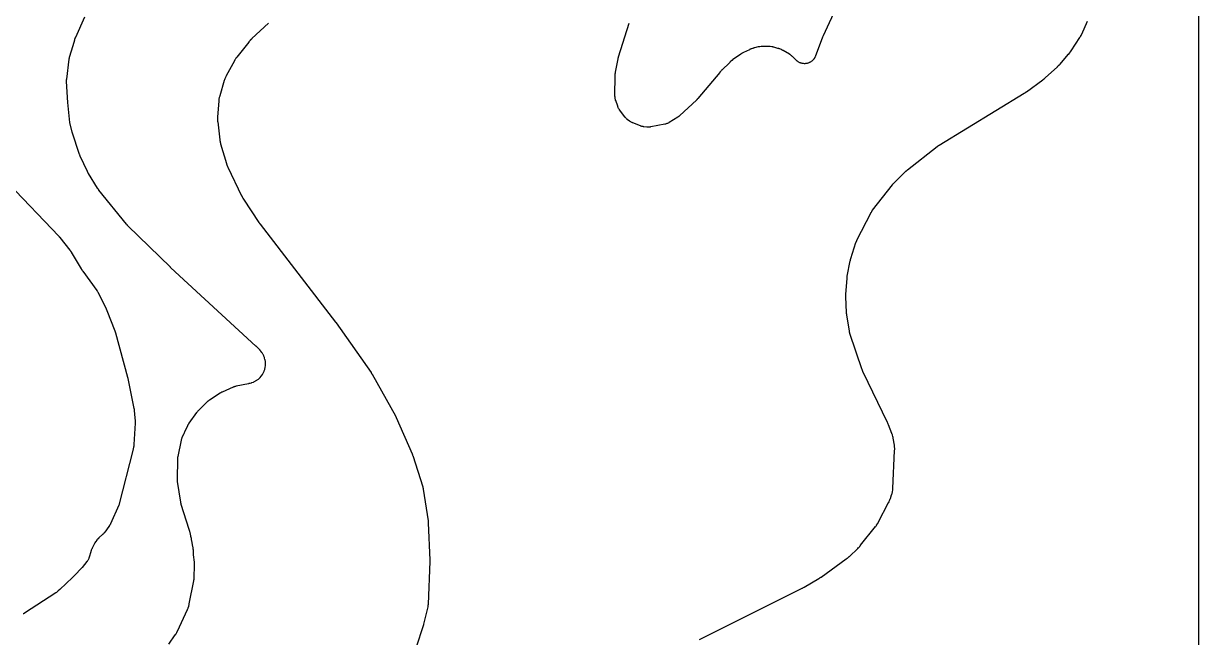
# Model space of a CAD drawing. Header units: millimetres. Extents: x 0 to 300, y 0 to 300.
# Drawn here: x 150.8 to 300.1, y 144 to 222.1 of the extents above; entities that cross this region are included whole.
import ezdxf

# ---------------------------------------------------------------- set-up
doc = ezdxf.new("R2010")
doc.units = ezdxf.units.MM
doc.layers.add('CUT', color=7, linetype='CONTINUOUS')

msp = doc.modelspace()

# ---------------------------------------------------------------- linework, layer by layer
at = {"layer": 'CUT'}
for points in [[(1.4375, 300.0625), (298.5625, 300.0625), (299.4478, 300.0625), (299.5212, 300.0589), (299.5794, 300.0503), (299.6365, 300.036), (299.6918, 300.0162), (299.745, 299.991), (299.7954, 299.9608), (299.8427, 299.9257), (299.8863, 299.8863), (299.9257, 299.8427), (299.9608, 299.7954), (299.991, 299.745), (300.0162, 299.6918), (300.036, 299.6365), (300.0503, 299.5794), (300.0589, 299.5212), (300.0625, 299.4478), (300.0625, 298.5625), (300.0625, 1.4375)], [(254.2053, 224.4233), (252.3815, 220.4851), (252.3766, 220.4742), (252.3452, 220.4028), (252.3405, 220.3917), (252.3029, 220.3012), (252.2984, 220.2901), (252.2699, 220.2174), (252.2657, 220.2062), (251.432, 217.9481), (251.416, 217.9078), (251.3849, 217.8346), (251.3472, 217.7566), (251.3196, 217.7058), (251.2746, 217.6318), (251.2422, 217.5839), (251.1902, 217.5145), (251.1534, 217.47), (251.095, 217.4059), (251.0541, 217.3652), (250.9898, 217.307), (250.9451, 217.2704), (250.8755, 217.2187), (250.8275, 217.1866), (250.7532, 217.1418), (250.7024, 217.1144), (250.6242, 217.0771), (250.5709, 217.0547), (250.4895, 217.025), (250.4343, 217.0079), (250.3504, 216.9862), (250.2938, 216.9744), (250.2082, 216.9609), (250.1508, 216.9546), (250.0642, 216.9494), (250.0065, 216.9487), (249.9198, 216.9519), (249.8623, 216.9567), (249.7763, 216.9682), (249.7195, 216.9786), (249.6351, 216.9983), (249.5795, 217.0141), (249.4974, 217.0418), (249.4436, 217.0629), (249.3645, 217.0984), (249.313, 217.1245), (249.2377, 217.1675), (249.189, 217.1985), (249.1181, 217.2485), (249.0726, 217.284), (249.0069, 217.3406), (248.9493, 217.3953), (248.9185, 217.4259), (248.9183, 217.4262), (248.9182, 217.4263), (248.9161, 217.4284), (248.8823, 217.4638), (248.8724, 217.4739), (248.5025, 217.8427), (248.4923, 217.8526), (248.4248, 217.9168), (248.4143, 217.9265), (248.3729, 217.9641), (248.3512, 217.9828), (248.2094, 218.0994), (248.1635, 218.1337), (248.0112, 218.2363), (247.9871, 218.2517), (247.9393, 218.2807), (247.9269, 218.288), (247.8462, 218.3344), (247.8337, 218.3413), (247.3096, 218.626), (247.2942, 218.634), (247.1936, 218.6849), (247.178, 218.6926), (247.1167, 218.7214), (247.0849, 218.7352), (246.8758, 218.8192), (246.8432, 218.8312), (246.779, 218.8527), (246.7625, 218.858), (246.6546, 218.8908), (246.6379, 218.8956), (246.1404, 219.0312), (246.1225, 219.0358), (246.0063, 219.0636), (245.9884, 219.0677), (245.9181, 219.0822), (245.8819, 219.0886), (245.6455, 219.1227), (245.609, 219.1269), (245.5375, 219.1328), (245.5192, 219.134), (245.3998, 219.1401), (245.3814, 219.1408), (244.9123, 219.1506), (244.8993, 219.1507), (244.8151, 219.1506), (244.8021, 219.1505), (244.7514, 219.1493), (244.7255, 219.1482), (244.5597, 219.1373), (244.5081, 219.1317), (244.3438, 219.1065), (244.3183, 219.102), (244.2685, 219.0922), (244.2559, 219.0895), (244.1736, 219.0714), (244.1609, 219.0684), (243.6573, 218.946), (243.642, 218.942), (243.5427, 218.9151), (243.5275, 218.9108), (243.4684, 218.893), (243.4383, 218.8831), (243.2448, 218.8138), (243.2153, 218.8023), (243.1583, 218.7785), (243.1438, 218.7722), (243.0501, 218.7299), (243.0357, 218.7233), (242.2721, 218.3548), (242.2718, 218.3547), (242.26, 218.3488), (242.1838, 218.31), (242.1721, 218.3039), (242.1274, 218.2798), (242.1047, 218.2669), (241.9586, 218.18), (241.9365, 218.1661), (241.8937, 218.1381), (241.8829, 218.1308), (241.8128, 218.0826), (241.8021, 218.0751), (240.8914, 217.4191), (240.8828, 217.4128), (240.8231, 217.3682), (240.8143, 217.3615), (240.7757, 217.3315), (240.7575, 217.3167), (240.6452, 217.2223), (240.6282, 217.2074), (240.5991, 217.181), (240.5913, 217.1737), (240.5377, 217.1233), (240.5291, 217.115), (239.5135, 216.1202), (239.503, 216.1096), (239.4357, 216.0403), (239.4255, 216.0295), (239.3432, 215.9405), (239.3332, 215.9294), (239.2694, 215.8569), (239.2598, 215.8456), (236.4951, 212.5401), (236.4863, 212.5297), (236.4655, 212.5055), (236.4564, 212.4952), (236.4454, 212.4827), (236.4362, 212.4726), (236.4146, 212.4491), (236.4053, 212.4391), (236.3887, 212.4215), (236.3792, 212.4116), (236.3569, 212.3887), (236.3473, 212.379), (236.3355, 212.3673), (236.3257, 212.3577), (236.3028, 212.3355), (236.2929, 212.3261), (234.199, 210.3648), (234.1912, 210.3577), (234.1783, 210.3458), (234.1464, 210.318), (234.0914, 210.2722), (234.0667, 210.2524), (234.064, 210.2503), (234.0386, 210.2314), (233.9805, 210.1896), (233.9456, 210.1657), (233.9309, 210.1561), (233.922, 210.1504), (232.8587, 209.4766), (232.8498, 209.471), (232.8419, 209.4662), (232.7902, 209.4365), (232.7136, 209.396), (232.6245, 209.3549), (232.5638, 209.3308), (232.4707, 209.2996), (232.3871, 209.2766), (232.3292, 209.2627), (232.3201, 209.2608), (232.3098, 209.2588), (230.5191, 208.9132), (230.5079, 208.9111), (230.4892, 208.9078), (230.4439, 208.9008), (230.3845, 208.8932), (230.3047, 208.8866), (230.2245, 208.8836), (230.1444, 208.8841), (230.0846, 208.8871), (230.039, 208.8906), (230.0201, 208.8926), (230.0087, 208.8938), (229.6141, 208.9392), (229.6044, 208.9404), (229.5882, 208.9424), (229.5495, 208.9481), (229.499, 208.9567), (229.432, 208.9708), (229.3653, 208.9875), (229.2995, 209.0066), (229.2509, 209.0228), (229.214, 209.036), (229.1988, 209.0418), (229.1897, 209.0453), (228.207, 209.4326), (228.1974, 209.4365), (228.1815, 209.443), (228.1436, 209.4595), (228.0944, 209.4822), (228.0299, 209.5152), (227.9667, 209.5509), (227.9051, 209.5889), (227.8602, 209.6193), (227.8264, 209.6432), (227.8126, 209.6535), (227.8044, 209.6597), (227.5222, 209.8748), (227.5139, 209.8812), (227.5001, 209.892), (227.4677, 209.9185), (227.426, 209.9543), (227.3724, 210.0043), (227.3206, 210.0567), (227.2712, 210.111), (227.2359, 210.153), (227.2097, 210.1858), (227.1991, 210.1996), (227.1928, 210.208), (226.5375, 211.0885), (226.5308, 211.0976), (226.5197, 211.1129), (226.494, 211.1504), (226.4615, 211.2003), (226.4211, 211.2688), (226.3837, 211.3393), (226.3495, 211.4112), (226.3264, 211.466), (226.3097, 211.5083), (226.3033, 211.5261), (226.2994, 211.5368), (226.0486, 212.2538), (226.0454, 212.263), (226.0426, 212.2712), (226.0265, 212.3242), (226.0055, 212.402), (225.9862, 212.4911), (225.9763, 212.551), (225.9661, 212.6417), (225.9612, 212.7221), (225.9595, 212.7775), (225.9595, 212.7861), (225.9596, 212.7959), (225.9903, 215.5506), (225.9905, 215.5608), (225.9908, 215.5777), (225.9927, 215.6185), (225.9974, 215.6874), (225.9999, 215.7178), (226.0003, 215.721), (226.0039, 215.7514), (226.0132, 215.8198), (226.0197, 215.8601), (226.0227, 215.8768), (226.0246, 215.8868), (226.3516, 217.5657), (226.3542, 217.5784), (226.3604, 217.6081), (226.3632, 217.6209), (226.3667, 217.6363), (226.3696, 217.649), (226.3767, 217.6786), (226.3799, 217.6912), (226.3856, 217.7135), (226.3889, 217.7261), (226.3968, 217.7554), (226.4003, 217.768), (226.4047, 217.7832), (226.4084, 217.7957), (226.4172, 217.8248), (226.421, 217.8372), (227.7715, 222.0815)], [(169.3088, 143.2069), (170.1138, 144.3665), (170.1211, 144.3773), (170.1679, 144.448), (170.175, 144.4589), (170.2022, 144.502), (170.2156, 144.5243), (170.2998, 144.6713), (170.3122, 144.6942), (170.3356, 144.7395), (170.3415, 144.7511), (170.3787, 144.8272), (170.3843, 144.839), (171.6561, 147.5905), (171.6633, 147.6067), (171.7083, 147.7123), (171.715, 147.7286), (171.7402, 147.7927), (171.7522, 147.826), (171.8233, 148.0441), (171.8265, 148.0551), (171.8384, 148.0916), (171.8484, 148.1257), (171.8658, 148.1928), (171.8701, 148.2101), (171.8959, 148.3228), (171.8996, 148.3401), (172.4769, 151.2512), (172.4792, 151.2633), (172.4931, 151.342), (172.4952, 151.3541), (172.5026, 151.4016), (172.5059, 151.426), (172.524, 151.5847), (172.5263, 151.6092), (172.5298, 151.6572), (172.5306, 151.6694), (172.5347, 151.7492), (172.5353, 151.7615), (172.5784, 153.1182), (172.5787, 153.1294), (172.5797, 153.2078), (172.5798, 153.2195), (172.5794, 153.271), (172.5788, 153.2957), (172.5714, 153.45), (172.5698, 153.4738), (172.5662, 153.515), (172.5651, 153.5261), (172.5569, 153.6032), (172.5554, 153.6157), (172.4363, 154.5479), (172.421, 155.0567), (172.4205, 155.0695), (172.4163, 155.1527), (172.4155, 155.1654), (172.4118, 155.2154), (172.4094, 155.2409), (172.3903, 155.4062), (172.3868, 155.4315), (172.3789, 155.481), (172.3768, 155.4936), (172.3619, 155.5755), (172.3595, 155.5881), (172.2084, 156.331), (172.1959, 156.4286), (172.1942, 156.4408), (172.1824, 156.5202), (172.1805, 156.5324), (172.1724, 156.58), (172.1677, 156.6042), (172.1344, 156.7612), (172.1287, 156.7852), (172.1168, 156.832), (172.1136, 156.8439), (172.0921, 156.9212), (172.0886, 156.9331), (172.0801, 156.9615), (171.9962, 157.3741), (171.9928, 157.3897), (171.9694, 157.4907), (171.9656, 157.5062), (171.9329, 157.6323), (171.9287, 157.6477), (171.9, 157.7474), (171.8954, 157.7627), (170.883, 160.9547), (170.8808, 160.9616), (170.8759, 160.9776), (170.8738, 160.9844), (170.8732, 160.9866), (170.8655, 161.0137), (170.8488, 161.0764), (170.8455, 161.0908), (170.8398, 161.1158), (170.8365, 161.1313), (170.8332, 161.1473), (170.8205, 161.2136), (170.8145, 161.2484), (170.416, 163.8846), (170.4147, 163.8936), (170.4127, 163.9079), (170.4098, 163.9304), (170.4059, 163.9636), (170.4031, 163.992), (170.4022, 164.0027), (170.4012, 164.021), (170.3988, 164.0824), (170.3981, 164.1188), (170.3981, 164.1332), (170.3981, 164.1423), (170.4253, 166.6717), (170.4255, 166.6826), (170.4259, 166.6999), (170.4279, 166.7436), (170.4332, 166.8172), (170.4361, 166.8499), (170.4364, 166.8521), (170.4405, 166.8847), (170.4511, 166.9577), (170.4585, 167.0008), (170.4618, 167.0178), (170.4639, 167.0285), (170.8959, 169.1051), (170.8986, 169.1176), (170.903, 169.1373), (170.9155, 169.1868), (170.939, 169.2697), (170.9502, 169.3063), (170.951, 169.3088), (170.9638, 169.3449), (170.9942, 169.4254), (171.0079, 169.4587), (171.2666, 170.0216), (171.2804, 170.0516), (171.3059, 170.1071), (171.346, 170.1943), (171.7151, 170.9949), (171.7195, 171.0043), (171.7266, 171.0191), (171.7371, 171.0402), (171.7653, 171.0932), (171.7804, 171.1204), (171.7815, 171.1223), (171.7974, 171.1489), (171.8344, 171.2082), (171.8571, 171.2428), (171.8664, 171.2563), (171.8723, 171.2648), (172.8437, 172.6404), (172.8496, 172.6487), (172.8591, 172.6618), (172.8837, 172.6943), (172.9266, 172.7483), (172.946, 172.7719), (172.9474, 172.7736), (172.9677, 172.7965), (173.0141, 172.8474), (173.0423, 172.8769), (173.0537, 172.8883), (173.061, 172.8955), (174.2043, 174.0143), (174.2122, 174.0219), (174.2247, 174.0339), (174.2571, 174.0634), (174.313, 174.1117), (174.3382, 174.1328), (174.34, 174.1342), (174.366, 174.1544), (174.4253, 174.1985), (174.461, 174.2239), (174.4754, 174.2335), (174.4845, 174.2396), (175.8331, 175.1227), (175.8409, 175.1277), (175.8532, 175.1356), (175.873, 175.1479), (175.9027, 175.1659), (175.9281, 175.1807), (175.9495, 175.1927), (175.9603, 175.1986), (175.9651, 175.2012), (175.9898, 175.2141), (176.0457, 175.2423), (176.0792, 175.2583), (176.0926, 175.2644), (176.1011, 175.2682), (177.5313, 175.8978), (177.5422, 175.9025), (177.5595, 175.9099), (177.5891, 175.9215), (177.6491, 175.9435), (177.6826, 175.9549), (177.6849, 175.9557), (177.7187, 175.9658), (177.7952, 175.9871), (177.8409, 175.9986), (177.8591, 176.0026), (177.8706, 176.0051), (179.4088, 176.327), (179.4193, 176.3292), (179.4445, 176.3341), (179.4503, 176.3352), (179.4563, 176.3364), (179.4621, 176.3375), (179.5148, 176.3481), (179.5233, 176.3498), (179.6018, 176.3668), (179.6296, 176.3734), (179.8048, 176.42), (179.8598, 176.4375), (180.0363, 176.5032), (180.0907, 176.5265), (180.2587, 176.6086), (180.3105, 176.6372), (180.4696, 176.7355), (180.5183, 176.769), (180.667, 176.8825), (180.7122, 176.9207), (180.8489, 177.0483), (180.8902, 177.0907), (181.0137, 177.2311), (181.0505, 177.2774), (181.1596, 177.4293), (181.1917, 177.479), (181.2854, 177.6409), (181.3124, 177.6935), (181.3896, 177.8638), (181.4114, 177.9189), (181.4714, 178.096), (181.4877, 178.1529), (181.53, 178.335), (181.5405, 178.3933), (181.5647, 178.5787), (181.5695, 178.6377), (181.5753, 178.8246), (181.5742, 178.8838), (181.5616, 179.0704), (181.5547, 179.1291), (181.5237, 179.3136), (181.5111, 179.3713), (181.4621, 179.5518), (181.4438, 179.6081), (181.3773, 179.7829), (181.3536, 179.8371), (181.2702, 180.0045), (181.2413, 180.0561), (181.1418, 180.2145), (181.1079, 180.263), (180.9917, 180.4128), (180.973, 180.4358), (180.9354, 180.4796), (180.9257, 180.4907), (180.8613, 180.5622), (180.8513, 180.573), (180.8509, 180.5734), (180.5531, 180.888), (180.5464, 180.8949), (180.4993, 180.9431), (180.492, 180.9504), (180.4323, 181.0094), (180.425, 181.0165), (180.377, 181.0623), (180.3691, 181.0698), (169.5538, 191.0292), (169.5469, 191.0357), (169.5401, 191.042), (169.5316, 191.05), (169.525, 191.0562), (169.5176, 191.0633), (169.5132, 191.0675), (169.5035, 191.0768), (169.4997, 191.0805), (164.1077, 196.3595), (164.0984, 196.3687), (164.0768, 196.3905), (164.0676, 196.3999), (164.0565, 196.4114), (164.0474, 196.421), (164.0265, 196.4434), (164.0176, 196.453), (164.0033, 196.4687), (163.9946, 196.4785), (163.9743, 196.5015), (163.9657, 196.5114), (163.9552, 196.5236), (163.9468, 196.5336), (163.9272, 196.5572), (163.9188, 196.5673), (160.4246, 200.8954), (160.4158, 200.9065), (160.3953, 200.9328), (160.3866, 200.9441), (160.3761, 200.9579), (160.3676, 200.9694), (160.3479, 200.9962), (160.3396, 201.0078), (160.3263, 201.0266), (160.3182, 201.0383), (160.2994, 201.0658), (160.2914, 201.0776), (160.2819, 201.0921), (160.2741, 201.1041), (160.2562, 201.1321), (160.2486, 201.1442), (159.1057, 202.9981), (159.0993, 203.0088), (159.0844, 203.0336), (159.0782, 203.0443), (159.0706, 203.0574), (159.0644, 203.0682), (159.0503, 203.0935), (159.0443, 203.1043), (159.0347, 203.1219), (159.0289, 203.1329), (159.0154, 203.1585), (159.0097, 203.1695), (159.0029, 203.1831), (158.9973, 203.1942), (158.9846, 203.2202), (158.9792, 203.2313), (158.0444, 205.2062), (158.0399, 205.2158), (158.0368, 205.2227), (158.0361, 205.2244), (158.0237, 205.2537), (158.0186, 205.2663), (158.0104, 205.2867), (158.0054, 205.2994), (157.9939, 205.3291), (157.9891, 205.3419), (157.9834, 205.3575), (157.9788, 205.3704), (157.9683, 205.4004), (157.9639, 205.4133), (157.0224, 208.2395), (156.7389, 209.4637), (156.4561, 212.0023), (156.318, 214.6749), (156.3175, 214.6847), (156.3169, 214.7003), (156.3161, 214.7396), (156.3163, 214.8059), (156.3169, 214.8354), (156.317, 214.8374), (156.3185, 214.8669), (156.3231, 214.933), (156.3263, 214.9691), (156.3266, 214.9717), (156.3282, 214.9855), (156.6469, 217.5329), (156.6481, 217.542), (156.65, 217.5563), (156.6534, 217.5789), (156.6588, 217.6126), (156.6639, 217.6411), (156.6672, 217.658), (156.6681, 217.6623), (156.6824, 217.722), (156.6915, 217.7571), (156.6954, 217.771), (156.6979, 217.7797), (157.132, 219.2633), (157.3489, 219.9985), (157.3536, 220.014), (157.365, 220.0502), (157.37, 220.0656), (157.3763, 220.0844), (157.3816, 220.0998), (157.3943, 220.1355), (157.3998, 220.1507), (157.409, 220.1752), (157.4149, 220.1904), (157.4288, 220.2256), (157.4349, 220.2407), (157.4426, 220.2589), (157.449, 220.2739), (157.4642, 220.3086), (157.4708, 220.3234), (158.6525, 222.8912)], [(236.6871, 143.8124), (249.7451, 150.3135), (249.7539, 150.318), (249.815, 150.3497), (249.8244, 150.3546), (249.8999, 150.3955), (249.909, 150.4005), (249.9681, 150.4339), (249.9777, 150.4394), (251.8366, 151.5335), (251.8483, 151.5406), (251.9237, 151.5874), (251.9353, 151.5947), (252.0287, 151.6556), (252.04, 151.6631), (252.1133, 151.7133), (252.1245, 151.7212), (255.3345, 154.028), (255.3505, 154.0399), (255.4531, 154.1189), (255.4686, 154.1313), (255.594, 154.2347), (255.6091, 154.2476), (255.7062, 154.3333), (255.721, 154.3467), (256.7894, 155.354), (256.8049, 155.3692), (256.9041, 155.4697), (256.9191, 155.4855), (257.0388, 155.616), (257.0532, 155.6322), (257.1448, 155.7397), (257.1586, 155.7565), (259.0593, 158.1558), (259.0679, 158.1669), (259.1227, 158.2396), (259.131, 158.2509), (259.163, 158.2953), (259.1788, 158.3184), (259.278, 158.471), (259.2928, 158.4949), (259.3204, 158.5421), (259.3274, 158.5543), (259.3715, 158.6339), (259.3782, 158.6462), (260.7149, 161.1944), (260.7247, 161.2139), (260.7861, 161.342), (260.7951, 161.3619), (260.8662, 161.5253), (260.8746, 161.5455), (260.9264, 161.6777), (260.934, 161.6982), (261.0941, 162.1546), (261.0988, 162.1684), (261.128, 162.2587), (261.1323, 162.2726), (261.1485, 162.3272), (261.1562, 162.3554), (261.2006, 162.537), (261.2117, 162.5943), (261.2384, 162.7794), (261.2418, 162.8083), (261.2472, 162.8651), (261.2484, 162.8796), (261.255, 162.9742), (261.2558, 162.9887), (261.4762, 167.8229), (261.4767, 167.8385), (261.4787, 167.9402), (261.4788, 167.9558), (261.4784, 168.0169), (261.4774, 168.0481), (261.4655, 168.251), (261.4628, 168.2822), (261.456, 168.3429), (261.4541, 168.3584), (261.4402, 168.4592), (261.4379, 168.4746), (261.2927, 169.3573), (261.29, 169.3721), (261.2717, 169.4683), (261.2687, 169.4831), (261.2563, 169.5406), (261.2491, 169.5699), (261.1981, 169.759), (261.1895, 169.7879), (261.1714, 169.8439), (261.1665, 169.8582), (261.1339, 169.9506), (261.1288, 169.9647), (260.709, 171.0663), (260.7042, 171.0785), (260.6722, 171.1572), (260.6672, 171.1692), (260.6249, 171.2671), (260.6196, 171.279), (260.5843, 171.3562), (260.5787, 171.3681), (257.4746, 177.7747), (257.4686, 177.7874), (257.4547, 177.8172), (257.4489, 177.83), (257.4419, 177.8457), (257.4363, 177.8585), (257.4233, 177.8887), (257.4179, 177.9017), (257.4093, 177.9227), (257.4041, 177.9357), (257.3921, 177.9663), (257.3871, 177.9794), (257.3811, 177.9955), (257.3763, 178.0087), (257.3653, 178.0397), (257.3607, 178.053), (255.8001, 182.6672), (255.7971, 182.6762), (255.7916, 182.6932), (255.7841, 182.7173), (255.7751, 182.7477), (255.7675, 182.775), (255.761, 182.7998), (255.7579, 182.8119), (255.7566, 182.8173), (255.7502, 182.845), (255.7369, 182.9073), (255.7297, 182.9444), (255.7272, 182.9592), (255.7257, 182.9685), (255.3934, 185.0523), (255.3915, 185.0645), (255.3874, 185.0929), (255.3857, 185.1051), (255.3837, 185.1201), (255.3822, 185.1323), (255.3789, 185.1608), (255.3775, 185.1731), (255.3755, 185.1929), (255.3743, 185.2051), (255.3717, 185.2338), (255.3707, 185.2461), (255.3695, 185.2611), (255.3687, 185.2734), (255.3669, 185.3021), (255.3662, 185.3144), (255.266, 187.3748), (255.2654, 187.389), (255.2643, 187.4222), (255.264, 187.4364), (255.2637, 187.4537), (255.2636, 187.468), (255.2635, 187.5012), (255.2636, 187.5154), (255.264, 187.5383), (255.2643, 187.5525), (255.2653, 187.5857), (255.2658, 187.5999), (255.2666, 187.6173), (255.2674, 187.6315), (255.2695, 187.6646), (255.2705, 187.6788), (255.4261, 189.6729), (255.4272, 189.6855), (255.4299, 189.7148), (255.4311, 189.7273), (255.4327, 189.7426), (255.4342, 189.7551), (255.4377, 189.7844), (255.4393, 189.7969), (255.442, 189.817), (255.4438, 189.8295), (255.4481, 189.8586), (255.45, 189.8711), (255.4525, 189.8863), (255.4547, 189.8987), (255.4598, 189.9277), (255.4621, 189.9401), (255.8394, 191.902), (255.8421, 191.9153), (255.8485, 191.9461), (255.8513, 191.9593), (255.8549, 191.9754), (255.8579, 191.9885), (255.8653, 192.0192), (255.8685, 192.0323), (255.8739, 192.0534), (255.8773, 192.0664), (255.8856, 192.0968), (255.8892, 192.1098), (255.8938, 192.1256), (255.8976, 192.1386), (255.9068, 192.1687), (255.9108, 192.1816), (256.5656, 194.2259), (256.5685, 194.2346), (256.573, 194.2484), (256.5806, 194.2702), (256.5922, 194.3026), (256.6026, 194.3299), (256.6116, 194.3525), (256.6161, 194.3638), (256.6182, 194.3688), (256.6291, 194.3941), (256.6546, 194.4508), (256.6704, 194.4841), (256.6769, 194.4971), (256.6811, 194.5053), (258.4927, 198.0398), (258.4975, 198.0492), (258.5053, 198.0639), (258.5257, 198.1006), (258.5617, 198.1617), (258.5782, 198.1886), (258.5794, 198.1905), (258.5968, 198.2168), (258.6369, 198.2752), (258.6615, 198.3093), (258.6716, 198.3225), (258.678, 198.3309), (261.1926, 201.5677), (261.2019, 201.5795), (261.2238, 201.6068), (261.2333, 201.6184), (261.245, 201.6324), (261.2547, 201.6439), (261.2775, 201.6704), (261.2874, 201.6817), (261.3035, 201.6998), (261.3135, 201.7109), (261.3373, 201.7367), (261.3475, 201.7476), (261.3601, 201.7609), (261.3705, 201.7717), (261.3951, 201.7966), (261.4057, 201.8072), (262.9117, 203.2879), (262.9206, 203.2965), (262.9414, 203.3165), (262.9504, 203.3249), (262.9614, 203.3352), (262.9705, 203.3436), (262.9919, 203.3629), (263.0011, 203.3711), (263.016, 203.3843), (263.0254, 203.3924), (263.0472, 203.4111), (263.0567, 203.4191), (263.0682, 203.4287), (263.0778, 203.4366), (263.1002, 203.4547), (263.1098, 203.4624), (266.8774, 206.4299), (266.888, 206.4382), (266.913, 206.4572), (266.9238, 206.4653), (266.937, 206.4751), (266.9479, 206.4831), (266.9735, 206.5014), (266.9845, 206.5092), (267.0023, 206.5216), (267.0135, 206.5292), (267.0396, 206.5467), (267.0508, 206.5542), (267.0646, 206.5632), (267.0759, 206.5704), (267.1026, 206.5872), (267.114, 206.5943), (277.9322, 213.1872), (277.9432, 213.194), (278.0145, 213.2396), (278.0254, 213.2468), (278.1136, 213.3059), (278.1243, 213.3133), (278.1936, 213.3619), (278.2041, 213.3695), (280.2903, 214.9037), (280.3027, 214.913), (280.3822, 214.9747), (280.3943, 214.9844), (280.4921, 215.0644), (280.504, 215.0744), (280.5802, 215.1401), (280.5918, 215.1504), (282.1452, 216.5612), (282.1573, 216.5725), (282.2351, 216.6472), (282.2469, 216.6588), (282.3419, 216.7552), (282.3533, 216.7672), (282.4269, 216.846), (282.438, 216.8583), (283.5736, 218.1456), (283.5879, 218.1624), (283.6787, 218.2733), (283.6924, 218.2907), (283.8011, 218.4339), (283.8141, 218.4517), (283.8965, 218.569), (283.9089, 218.5873), (285.0023, 220.2718), (285.008, 220.2807), (285.0472, 220.3435), (285.053, 220.353), (285.0779, 220.3946), (285.0895, 220.4149), (285.1595, 220.5429), (285.17, 220.5628), (285.1874, 220.5978), (285.1921, 220.6073), (285.2236, 220.6733), (285.2286, 220.6841), (285.9829, 222.3476)], [(181.945, 222.1034), (179.8539, 220.1384), (179.8384, 220.1233), (179.7398, 220.0237), (179.7249, 220.0081), (179.6889, 219.969), (179.6877, 219.9677), (179.6718, 219.9505), (179.6058, 219.8788), (179.601, 219.8734), (179.5686, 219.8381), (179.5542, 219.822), (179.463, 219.7153), (179.4493, 219.6986), (177.9309, 217.7872), (177.9228, 217.7768), (177.8709, 217.7084), (177.863, 217.6978), (177.8327, 217.656), (177.8177, 217.6342), (177.7232, 217.4909), (177.7091, 217.4686), (177.6826, 217.4243), (177.6759, 217.4128), (177.6335, 217.3382), (177.6271, 217.3266), (177.6261, 217.3248), (176.5817, 215.3908), (176.5745, 215.377), (176.529, 215.2871), (176.5221, 215.2732), (176.4962, 215.2185), (176.4836, 215.1902), (176.4067, 215.0041), (176.3956, 214.9751), (176.3754, 214.918), (176.3704, 214.9034), (176.3393, 214.8075), (176.3347, 214.7927), (175.7604, 212.8565), (175.76, 212.8555), (175.7557, 212.8401), (175.7287, 212.7393), (175.7248, 212.7238), (175.7102, 212.6628), (175.7036, 212.6314), (175.666, 212.4264), (175.661, 212.3947), (175.653, 212.3326), (175.6512, 212.3166), (175.6407, 212.2129), (175.6393, 212.1969), (175.4892, 210.1836), (175.4883, 210.1692), (175.4836, 210.0758), (175.4831, 210.0615), (175.4816, 210.0053), (175.4816, 210.0041), (175.4807, 209.9691), (175.4807, 209.9401), (175.4849, 209.7522), (175.4863, 209.7232), (175.4903, 209.6669), (175.4915, 209.6524), (175.5004, 209.5588), (175.502, 209.5444), (175.7744, 207.2718), (175.776, 207.2593), (175.7874, 207.1786), (175.7892, 207.1662), (175.7971, 207.1179), (175.8016, 207.0932), (175.8345, 206.9336), (175.84, 206.9092), (175.8519, 206.8616), (175.8551, 206.8495), (175.8765, 206.7708), (175.8799, 206.7588), (176.6106, 204.2783), (176.6141, 204.2666), (176.638, 204.1912), (176.6418, 204.1797), (176.6571, 204.1346), (176.6654, 204.1117), (176.7222, 203.9641), (176.7315, 203.9416), (176.7503, 203.8979), (176.7553, 203.8868), (176.7882, 203.8148), (176.7933, 203.8038), (178.5472, 200.1618), (178.5561, 200.144), (178.6163, 200.029), (178.6258, 200.0115), (178.706, 199.8699), (178.7162, 199.8527), (178.7838, 199.742), (178.7945, 199.7251), (180.73, 196.783), (180.7359, 196.7743), (180.7773, 196.7137), (180.7838, 196.7045), (180.8368, 196.63), (180.8433, 196.621), (180.8862, 196.5629), (180.8934, 196.5535), (190.4722, 184.123), (190.4807, 184.1119), (190.4894, 184.1005), (190.4923, 184.0966), (190.4995, 184.087), (190.5025, 184.0829), (190.5074, 184.0762), (190.5104, 184.0722), (190.5174, 184.0627), (190.52, 184.0591), (190.5257, 184.0511), (190.5336, 184.0399), (190.5371, 184.035), (194.9747, 177.7038), (194.9813, 177.6944), (194.9964, 177.6722), (195.0028, 177.6626), (195.0106, 177.6509), (195.0169, 177.6413), (195.0314, 177.6187), (195.0376, 177.609), (195.0475, 177.5933), (195.0535, 177.5835), (195.0675, 177.5606), (195.0735, 177.5507), (195.0806, 177.5386), (195.0864, 177.5287), (195.0998, 177.5054), (195.1055, 177.4954), (198.0647, 172.1928), (198.0698, 172.1835), (198.0817, 172.1616), (198.0867, 172.1522), (198.0928, 172.1407), (198.0977, 172.1312), (198.109, 172.1091), (198.1139, 172.0996), (198.1215, 172.0841), (198.1262, 172.0746), (198.137, 172.0522), (198.1416, 172.0425), (198.1471, 172.0307), (198.1516, 172.021), (198.1619, 171.9984), (198.1662, 171.9886), (200.1924, 167.3801), (200.1971, 167.3691), (200.2081, 167.3432), (200.2127, 167.3321), (200.2183, 167.3185), (200.2227, 167.3073), (200.2306, 167.2874), (200.2359, 167.2732), (200.2401, 167.2619), (200.2497, 167.2354), (200.2537, 167.224), (200.2586, 167.2101), (200.2624, 167.1986), (200.2713, 167.1719), (200.275, 167.1604), (201.5367, 163.1805), (201.5387, 163.1738), (201.5436, 163.1582), (201.5456, 163.1515), (201.5462, 163.1495), (201.5537, 163.1231), (201.5702, 163.0612), (201.5756, 163.0397), (201.5827, 163.0067), (201.598, 162.9283), (201.6039, 162.8944), (202.2286, 158.8673), (202.2304, 158.8547), (202.2346, 158.8252), (202.2363, 158.8126), (202.2382, 158.7973), (202.2397, 158.7847), (202.243, 158.7553), (202.2443, 158.7427), (202.2463, 158.7223), (202.2474, 158.7097), (202.2499, 158.6801), (202.2509, 158.6675), (202.2519, 158.652), (202.2527, 158.6393), (202.2536, 158.6229), (202.4476, 153.8895), (202.4479, 153.8802), (202.4486, 153.8585), (202.4488, 153.8492), (202.4491, 153.8379), (202.4492, 153.8287), (202.4494, 153.8071), (202.4495, 153.7979), (202.4495, 153.7829), (202.4494, 153.7736), (202.4492, 153.752), (202.449, 153.7427), (202.4488, 153.7314), (202.4486, 153.7221), (202.4479, 153.7005), (202.4475, 153.6912), (202.2226, 148.2757), (202.2221, 148.2651), (202.2212, 148.2482), (202.2179, 148.2057), (202.2107, 148.1341), (202.2069, 148.1023), (202.2066, 148.1001), (202.2017, 148.0684), (202.1894, 147.9975), (202.1811, 147.9557), (202.1774, 147.9392), (202.175, 147.9288), (201.659, 145.7361), (201.6566, 145.7264), (201.6511, 145.704), (201.6487, 145.6944), (201.6456, 145.6826), (201.6431, 145.6731), (201.6371, 145.6507), (201.6344, 145.6412), (201.6301, 145.6257), (201.6273, 145.6162), (201.6208, 145.594), (201.6179, 145.5845), (201.6144, 145.573), (201.6114, 145.5635), (201.6044, 145.5414), (201.6013, 145.532), (200.703, 142.8147)], [(148.9436, 201.7147), (155.3098, 195.0365), (155.317, 195.0289), (155.3336, 195.0111), (155.3406, 195.0034), (155.3492, 194.994), (155.3562, 194.9862), (155.3723, 194.968), (155.3792, 194.9602), (155.3903, 194.9475), (155.3971, 194.9396), (155.4128, 194.921), (155.4195, 194.913), (155.4276, 194.9032), (155.4342, 194.8952), (155.4495, 194.8762), (155.4561, 194.8681), (156.732, 193.2535), (156.7411, 193.2417), (156.7622, 193.2142), (156.7711, 193.2023), (156.7819, 193.1877), (156.7906, 193.1757), (156.8107, 193.1474), (156.8193, 193.1352), (156.8328, 193.1155), (156.8412, 193.1032), (156.8603, 193.0743), (156.8685, 193.0618), (156.8782, 193.0466), (156.8862, 193.034), (156.9044, 193.0045), (156.9121, 192.9918), (158.1742, 190.87), (158.1816, 190.8579), (158.2306, 190.7798), (158.2382, 190.7679), (158.302, 190.6713), (158.31, 190.6596), (158.3626, 190.5839), (158.3708, 190.5724), (160.1443, 188.1458), (160.15, 188.138), (160.1589, 188.1255), (160.1808, 188.0935), (160.2164, 188.0387), (160.2319, 188.0142), (160.233, 188.0124), (160.2476, 187.9873), (160.2797, 187.9304), (160.2979, 187.8962), (160.3049, 187.8826), (160.3092, 187.8739), (161.3362, 185.796), (161.3404, 185.7873), (161.3501, 185.7671), (161.3543, 185.7584), (161.3592, 185.7477), (161.3633, 185.739), (161.3726, 185.7186), (161.3765, 185.7098), (161.3828, 185.6956), (161.3866, 185.6867), (161.3955, 185.6661), (161.3992, 185.6573), (161.4038, 185.6464), (161.4074, 185.6375), (161.4158, 185.6167), (161.4194, 185.6078), (162.4375, 183.0098), (162.4418, 182.9985), (162.4518, 182.9721), (162.4559, 182.9608), (162.461, 182.9469), (162.465, 182.9355), (162.4742, 182.9088), (162.4781, 182.8974), (162.4842, 182.8789), (162.4879, 182.8674), (162.4965, 182.8405), (162.5, 182.8289), (162.5043, 182.8148), (162.5077, 182.8032), (162.5155, 182.7761), (162.5187, 182.7644), (164.0609, 177.104), (164.0625, 177.0982), (164.0661, 177.0845), (164.0677, 177.0787), (164.0712, 177.0649), (164.0731, 177.0576), (164.0773, 177.0405), (164.0791, 177.0332), (164.0819, 177.0215), (164.0836, 177.0143), (164.0875, 176.9975), (164.0892, 176.9902), (164.0901, 176.9863), (164.0919, 176.9776), (164.0962, 176.9575), (164.098, 176.9488), (164.8712, 173.1291), (164.8736, 173.1169), (164.879, 173.0883), (164.8812, 173.076), (164.8838, 173.0611), (164.8858, 173.0489), (164.8904, 173.0203), (164.8923, 173.008), (164.8951, 172.9882), (164.8968, 172.9758), (164.8989, 172.9601), (164.8997, 172.9536), (164.9011, 172.9414), (164.904, 172.913), (164.9053, 172.9009), (164.9483, 172.432), (165.0296, 171.522), (165.0302, 171.5153), (165.0315, 171.4995), (165.032, 171.4928), (165.0322, 171.4907), (165.0337, 171.4642), (165.0352, 171.4316), (165.0354, 171.4251), (165.0354, 171.3919), (165.0337, 171.3136), (165.0324, 171.2798), (164.8721, 168.5573), (164.8714, 168.5466), (164.8702, 168.5298), (164.8662, 168.4875), (164.8578, 168.4165), (164.8535, 168.385), (164.8532, 168.3827), (164.8515, 168.3729), (164.844, 168.3323), (164.8358, 168.2928), (164.8322, 168.2772), (164.8299, 168.2674), (164.7625, 167.9898), (162.9639, 160.874), (161.8884, 158.4838), (161.8836, 158.4732), (161.8759, 158.4566), (161.8552, 158.415), (161.8186, 158.3458), (161.8017, 158.3154), (161.8005, 158.3133), (161.7824, 158.2836), (161.7405, 158.2174), (161.7147, 158.1789), (161.7041, 158.1639), (161.6973, 158.1545), (161.1771, 157.4396), (161.1705, 157.4306), (161.16, 157.4165), (161.1324, 157.3815), (161.0845, 157.3235), (161.0627, 157.2981), (161.0611, 157.2964), (161.0384, 157.2719), (160.9863, 157.2176), (160.9547, 157.1863), (160.9418, 157.1742), (160.9337, 157.1666), (160.4195, 156.6937), (160.4098, 156.6846), (160.3477, 156.6249), (160.3383, 156.6156), (160.3017, 156.5789), (160.2834, 156.5597), (160.169, 156.4341), (160.1351, 156.3934), (160.0336, 156.26), (160.0034, 156.2164), (159.9128, 156.0727), (159.8992, 156.0499), (159.8736, 156.0049), (159.8671, 155.9933), (159.8261, 155.9176), (159.82, 155.9058), (159.6023, 155.4813), (159.6001, 155.4771), (159.5939, 155.4645), (159.5541, 155.3822), (159.5481, 155.3694), (159.5253, 155.3194), (159.5143, 155.2935), (159.4465, 155.1238), (159.4367, 155.0974), (159.4187, 155.0455), (159.4143, 155.0322), (159.3864, 154.9451), (159.3823, 154.9316), (159.1768, 154.2332), (159.1736, 154.2227), (159.1717, 154.2163), (159.1515, 154.1579), (159.1195, 154.0746), (159.0776, 153.9818), (159.0463, 153.9217), (158.9942, 153.8342), (158.9443, 153.7603), (158.908, 153.7102), (158.9039, 153.7049), (158.8971, 153.6964), (158.2983, 152.9471), (157.2724, 151.8729), (157.1676, 151.7632), (157.107, 151.6998), (157.0712, 151.6623), (155.448, 150.1265), (155.2389, 149.9576), (155.069, 149.8204), (155.0151, 149.7769), (154.9664, 149.7375), (150.9795, 147.1401), (150.9715, 147.135), (150.9588, 147.1269), (150.9263, 147.1071), (150.8707, 147.075), (150.8458, 147.0611), (150.844, 147.0601), (150.8186, 147.047)]]:
    msp.add_lwpolyline(points, dxfattribs=at)

doc.saveas('drawing.dxf')
